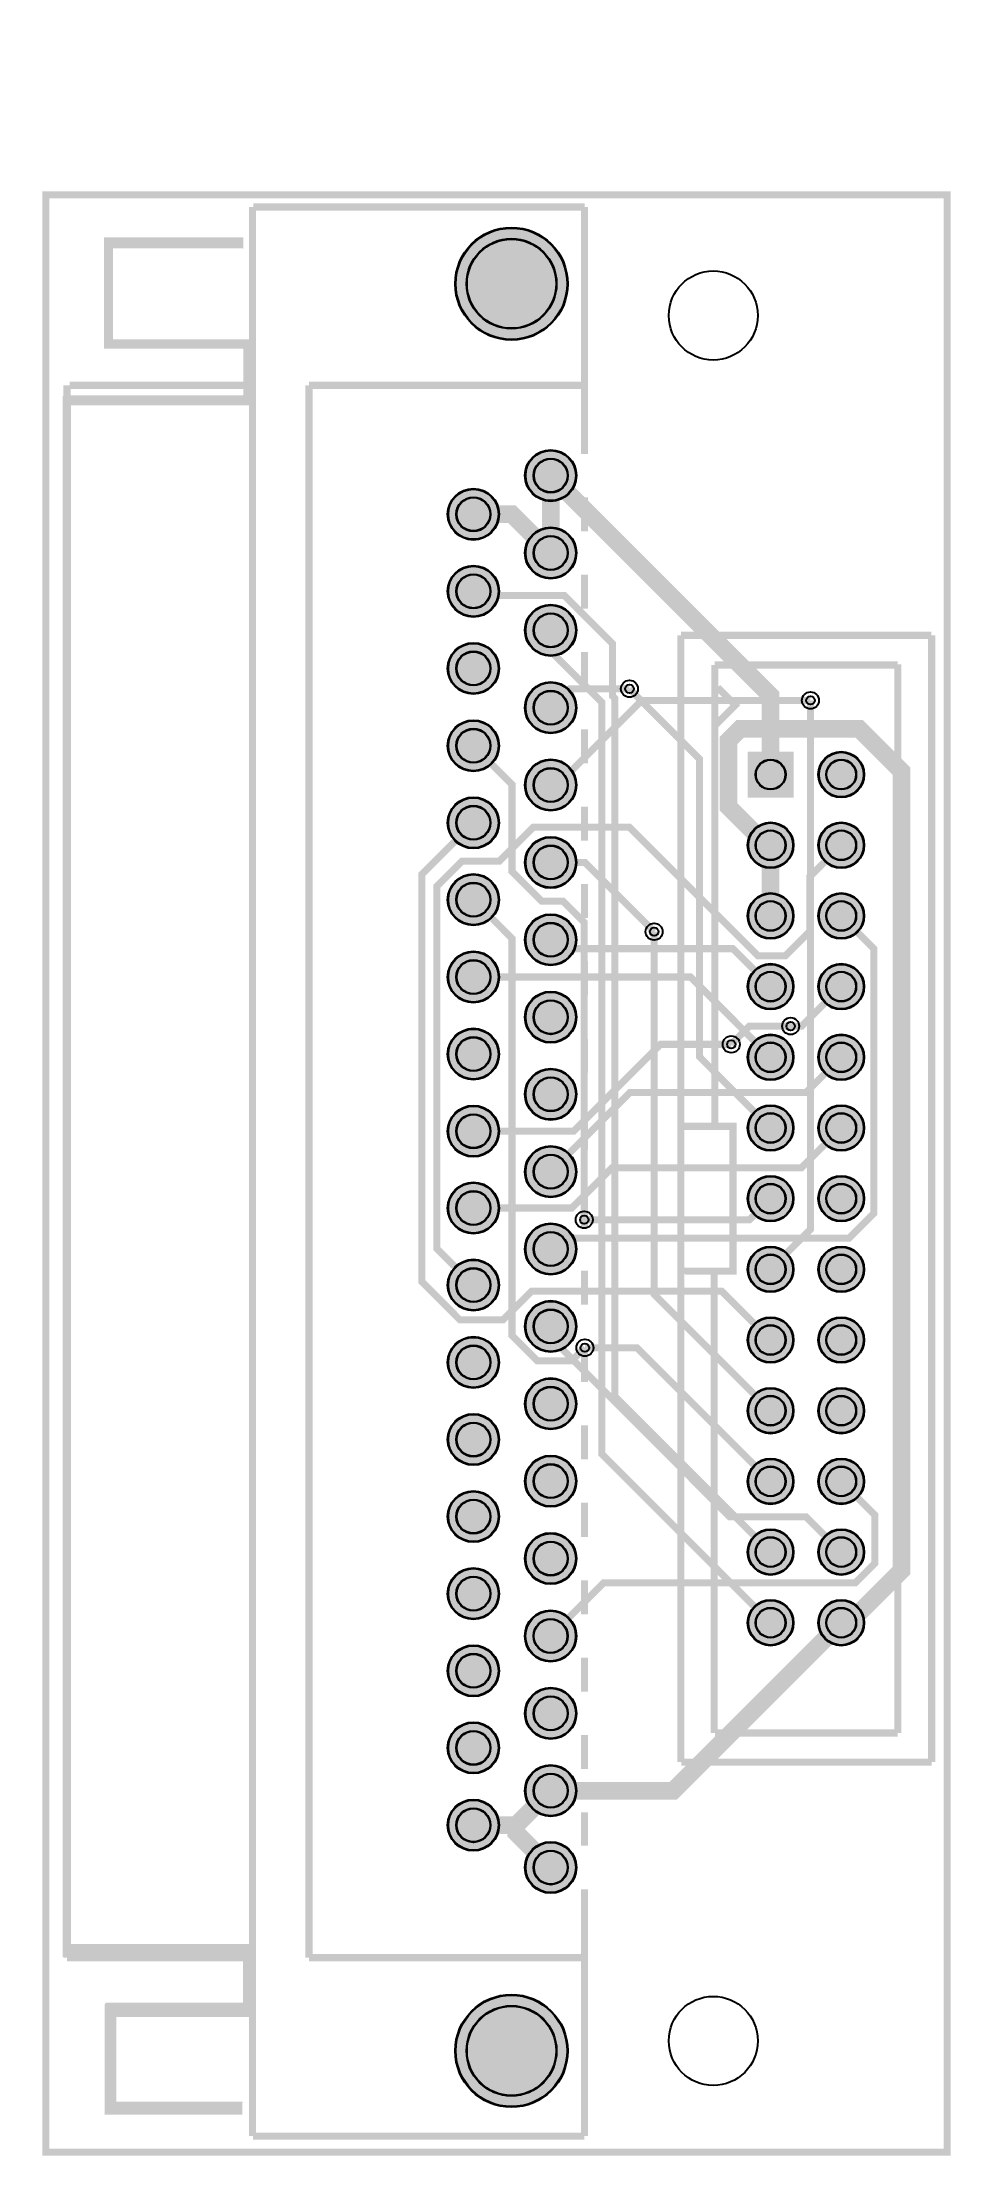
# Model space of a CAD drawing. Header units: millimetres. Extents: x -0.1 to 32.5, y -0.1 to 75.8.
import ezdxf

# ---------------------------------------------------------------- set-up
doc = ezdxf.new("R2010")
doc.units = ezdxf.units.MM
for name, color, linetype, true_color in [('BoardOutLine', 7, 'Continuous', 0xff00ff), ('BottomLayer', 7, 'Continuous', 0x0000ff), ('BottomSolderMaskLayer', 7, 'Continuous', 0xaa00ff), ('Document', 7, 'Continuous', 0xffffff), ('Hole', 7, 'Continuous', 0x222222), ('Multi-Layer', 7, 'Continuous', 0xc0c0c0), ('TopLayer', 7, 'Continuous', 0xff0000), ('TopSilkLayer', 7, 'Continuous', 0xffcc00), ('TopSolderMaskLayer', 7, 'Continuous', 0x800080)]:
    doc.layers.add(name, color=color, linetype=linetype, true_color=true_color)

msp = doc.modelspace()

# ---------------------------------------------------------------- hatches: boundary and pattern name
at = {"layer": 'BottomSolderMaskLayer'}
for points in [[(14.71831343662683, 67.14071628143267, 1), (18.76911353822703, 67.14071628143267, 1)], [(17.228524257048583, 60.24790449580905, 1), (19.079324358648783, 60.24790449580905, 1)], [(14.44874269748542, 58.858013716027585, 1), (16.29954279908562, 58.858013716027585, 1)], [(17.228524257048583, 57.46659893319793, 1), (19.079324358648783, 57.46659893319793, 1)], [(14.44874269748542, 56.089408178816484, 1), (16.29954279908562, 56.089408178816484, 1)], [(17.228524257048583, 54.687833375666855, 1), (19.079324358648783, 54.687833375666855, 1)], [(14.44874269748542, 53.31826263652533, 1), (16.29954279908562, 53.31826263652533, 1)], [(17.228524257048583, 51.90652781305573, 1), (19.079324358648783, 51.90652781305573, 1)], [(14.44874269748542, 50.53949707899426, 1), (16.29954279908562, 50.53949707899426, 1)], [(26.8858521717043, 50.33009906019822), (26.8858521717043, 48.679298958598), (25.235052070104075, 48.679298958598), (25.235052070104075, 50.33009906019822)], [(27.775057150114332, 49.50469900939811, 1), (29.425857251714536, 49.50469900939811, 1)], [(17.228524257048583, 49.12776225552466, 1), (19.079324358648783, 49.12776225552466, 1)], [(14.44874269748542, 47.77089154178316, 1), (16.29954279908562, 47.77089154178316, 1)], [(17.228524257048583, 46.34645669291342, 1), (19.079324358648783, 46.34645669291342, 1)], [(25.2350520701042, 46.96469392938798, 1), (26.885852171704403, 46.96469392938798, 1)], [(27.775057150114332, 46.96469392938798, 1), (29.425857251714536, 46.96469392938798, 1)], [(14.44874269748542, 45.00736601473204, 1), (16.29954279908562, 45.00736601473204, 1)], [(25.2350520701042, 44.42468884937773, 1), (26.885852171704403, 44.42468884937773, 1)], [(27.775057150114332, 44.42468884937773, 1), (29.425857251714536, 44.42468884937773, 1)], [(17.228524257048583, 43.56769113538235, 1), (19.079324358648783, 43.56769113538235, 1)], [(14.44874269748542, 42.22860045720097, 1), (16.29954279908562, 42.22860045720097, 1)], [(25.2350520701042, 41.8846837693676, 1), (26.885852171704403, 41.8846837693676, 1)], [(27.775057150114332, 41.8846837693676, 1), (29.425857251714536, 41.8846837693676, 1)], [(17.228524257048583, 40.78638557277122, 1), (19.079324358648783, 40.78638557277122, 1)], [(14.44874269748542, 39.45999491998998, 1), (16.29954279908562, 39.45999491998998, 1)], [(25.2350520701042, 39.344678689357465, 1), (26.885852171704403, 39.344678689357465, 1)], [(27.775057150114332, 39.344678689357465, 1), (29.425857251714536, 39.344678689357465, 1)], [(17.228524257048583, 38.015240030480186, 1), (19.079324358648783, 38.015240030480186, 1)], [(14.44874269748542, 36.68884937769883, 1), (16.29954279908562, 36.68884937769883, 1)], [(25.2350520701042, 36.80467360934733, 1), (26.885852171704403, 36.80467360934733, 1)], [(27.775057150114332, 36.80467360934733, 1), (29.425857251714536, 36.80467360934733, 1)], [(17.228524257048583, 35.23393446786895, 1), (19.079324358648783, 35.23393446786895, 1)], [(25.2350520701042, 34.26466852933709, 1), (26.885852171704403, 34.26466852933709, 1)], [(27.775057150114332, 34.26466852933709, 1), (29.425857251714536, 34.26466852933709, 1)], [(14.44874269748542, 33.927863855727765, 1), (16.29954279908562, 33.927863855727765, 1)], [(17.228524257048583, 32.45516891033799, 1), (19.079324358648783, 32.45516891033799, 1)], [(14.44874269748542, 31.159258318516663, 1), (16.29954279908562, 31.159258318516663, 1)], [(25.2350520701042, 31.724663449326954, 1), (26.885852171704403, 31.724663449326954, 1)], [(27.775057150114332, 31.724663449326954, 1), (29.425857251714536, 31.724663449326954, 1)], [(17.228524257048583, 29.67386334772675, 1), (19.079324358648783, 29.67386334772675, 1)], [(25.2350520701042, 29.18465836931682, 1), (26.885852171704403, 29.18465836931682, 1)], [(27.775057150114332, 29.18465836931682, 1), (29.425857251714536, 29.18465836931682, 1)], [(14.44874269748542, 28.38049276098559, 1), (16.29954279908562, 28.38049276098559, 1)], [(17.228524257048583, 26.895097790195678, 1), (19.079324358648783, 26.895097790195678, 1)], [(25.2350520701042, 26.64465328930669, 1), (26.885852171704403, 26.64465328930669, 1)], [(27.775057150114332, 26.64465328930669, 1), (29.425857251714536, 26.64465328930669, 1)], [(14.44874269748542, 25.609347218694552, 1), (16.29954279908562, 25.609347218694552, 1)], [(17.228524257048583, 24.113792227584554, 1), (19.079324358648783, 24.113792227584554, 1)], [(25.2350520701042, 24.104648209296442, 1), (26.885852171704403, 24.104648209296442, 1)], [(27.775057150114332, 24.104648209296442, 1), (29.425857251714536, 24.104648209296442, 1)], [(14.44874269748542, 22.84074168148345, 1), (16.29954279908562, 22.84074168148345, 1)], [(17.228524257048583, 21.332486664973317, 1), (19.079324358648783, 21.332486664973317, 1)], [(25.2350520701042, 21.56464312928631, 1), (26.885852171704403, 21.56464312928631, 1)], [(27.775057150114332, 21.56464312928631, 1), (29.425857251714536, 21.56464312928631, 1)], [(14.44874269748542, 20.069596139192413, 1), (16.29954279908562, 20.069596139192413, 1)], [(25.2350520701042, 19.024638049276177, 1), (26.885852171704403, 19.024638049276177, 1)], [(27.775057150114332, 19.024638049276177, 1), (29.425857251714536, 19.024638049276177, 1)], [(17.22598425196842, 18.54864109728237, 1), (19.07678435356862, 18.54864109728237, 1)], [(14.44874269748542, 17.29845059690126, 1), (16.29954279908562, 17.29845059690126, 1)], [(17.228524257048583, 15.769875539751183, 1), (19.079324358648783, 15.769875539751183, 1)], [(14.44874269748542, 14.52984505969016, 1), (16.29954279908562, 14.52984505969016, 1)], [(17.228524257048583, 12.99110998222011, 1), (19.079324358648783, 12.99110998222011, 1)], [(14.44874269748542, 11.751079502159087, 1), (16.29954279908562, 11.751079502159087, 1)], [(17.228524257048583, 10.230124460249044, 1), (19.079324358648783, 10.230124460249044, 1)], [(14.71831343662683, 3.6416052832106516, 1), (18.76911353822703, 3.6416052832106516, 1)]]:
    msp.add_hatch(color=256, dxfattribs=at).paths.add_polyline_path(points)
at = {"layer": 'Document'}
msp.add_hatch(color=256, dxfattribs=at).paths.add_polyline_path([(7.064135128270209, 1.3511049022098405), (2.1341122682244986, 1.3511049022098405), (2.1141224282448547, 1.3311150622301966), (2.1141224282448547, 5.321082042164221), (2.1641351282703454, 5.371094742189598), (7.074117348234722, 5.371094742189598), (7.094132588265211, 5.391109982219973), (7.094132588265211, 7.021107442214998), (0.6241554483108303, 7.021107442214998), (0.6041402082803415, 7.001092202184509), (0.6041402082803415, 63.09113538227075), (0.6441198882396293, 63.13111506223015), (7.094157988315828, 63.13111506223015), (7.1041402082803415, 63.14109728219455), (7.1041402082803415, 64.81109982219971), (2.1141478282956996, 64.81109982219971), (2.094132588265211, 64.8311150622302), (2.094132588265211, 68.81109982219982), (7.1041402082803415, 68.81109982219982), (7.1041402082803415, 68.44109728219462), (7.1341376682753435, 68.41109982219973), (2.4141224282448093, 68.41109982219973), (2.4141224282448093, 65.14109728219466), (7.404114808229679, 65.14109728219466), (7.404114808229679, 62.771094742189575), (0.9041402082805234, 62.771094742189575), (0.9041402082805234, 7.501092202184509), (0.9241300482601673, 7.481102362204865), (7.564135128270209, 7.481102362204865), (7.564135128270209, 4.861112522225085), (2.554127508254851, 4.861112522225085), (2.5341376682754344, 4.881102362204729), (2.5341376682754344, 1.8410972821945961), (2.554127508254851, 1.8211074422149522), (7.074117348234722, 1.8211074422149522)])
at = {"layer": 'Multi-Layer'}
for points in [[(14.74371348742693, 67.14071628143267, 1), (18.74371348742693, 67.14071628143267, 1)], [(17.253924307848685, 60.24790449580905, 1), (19.053924307848682, 60.24790449580905, 1)], [(14.474142748285521, 58.858013716027585, 1), (16.27414274828552, 58.858013716027585, 1)], [(17.253924307848685, 57.46659893319793, 1), (19.053924307848682, 57.46659893319793, 1)], [(14.474142748285521, 56.089408178816484, 1), (16.27414274828552, 56.089408178816484, 1)], [(17.253924307848685, 54.687833375666855, 1), (19.053924307848682, 54.687833375666855, 1)], [(14.474142748285521, 53.31826263652533, 1), (16.27414274828552, 53.31826263652533, 1)], [(17.253924307848685, 51.90652781305573, 1), (19.053924307848682, 51.90652781305573, 1)], [(14.474142748285521, 50.53949707899426, 1), (16.27414274828552, 50.53949707899426, 1)], [(26.860452120904256, 50.30469900939818), (26.860452120904256, 48.70469900939804), (25.260452120904347, 48.70469900939804), (25.260452120904347, 50.30469900939818)], [(27.800457200914433, 49.50469900939811, 1), (29.400457200914435, 49.50469900939811, 1)], [(17.253924307848685, 49.12776225552466, 1), (19.053924307848682, 49.12776225552466, 1)], [(14.474142748285521, 47.77089154178316, 1), (16.27414274828552, 47.77089154178316, 1)], [(17.253924307848685, 46.34645669291342, 1), (19.053924307848682, 46.34645669291342, 1)], [(25.2604521209043, 46.96469392938798, 1), (26.860452120904302, 46.96469392938798, 1)], [(27.800457200914433, 46.96469392938798, 1), (29.400457200914435, 46.96469392938798, 1)], [(14.474142748285521, 45.00736601473204, 1), (16.27414274828552, 45.00736601473204, 1)], [(25.2604521209043, 44.42468884937773, 1), (26.860452120904302, 44.42468884937773, 1)], [(27.800457200914433, 44.42468884937773, 1), (29.400457200914435, 44.42468884937773, 1)], [(17.253924307848685, 43.56769113538235, 1), (19.053924307848682, 43.56769113538235, 1)], [(14.474142748285521, 42.22860045720097, 1), (16.27414274828552, 42.22860045720097, 1)], [(25.2604521209043, 41.8846837693676, 1), (26.860452120904302, 41.8846837693676, 1)], [(27.800457200914433, 41.8846837693676, 1), (29.400457200914435, 41.8846837693676, 1)], [(17.253924307848685, 40.78638557277122, 1), (19.053924307848682, 40.78638557277122, 1)], [(14.474142748285521, 39.45999491998998, 1), (16.27414274828552, 39.45999491998998, 1)], [(25.2604521209043, 39.344678689357465, 1), (26.860452120904302, 39.344678689357465, 1)], [(27.800457200914433, 39.344678689357465, 1), (29.400457200914435, 39.344678689357465, 1)], [(17.253924307848685, 38.015240030480186, 1), (19.053924307848682, 38.015240030480186, 1)], [(14.474142748285521, 36.68884937769883, 1), (16.27414274828552, 36.68884937769883, 1)], [(25.2604521209043, 36.80467360934733, 1), (26.860452120904302, 36.80467360934733, 1)], [(27.800457200914433, 36.80467360934733, 1), (29.400457200914435, 36.80467360934733, 1)], [(17.253924307848685, 35.23393446786895, 1), (19.053924307848682, 35.23393446786895, 1)], [(25.2604521209043, 34.26466852933709, 1), (26.860452120904302, 34.26466852933709, 1)], [(27.800457200914433, 34.26466852933709, 1), (29.400457200914435, 34.26466852933709, 1)], [(14.474142748285521, 33.927863855727765, 1), (16.27414274828552, 33.927863855727765, 1)], [(17.253924307848685, 32.45516891033799, 1), (19.053924307848682, 32.45516891033799, 1)], [(14.474142748285521, 31.159258318516663, 1), (16.27414274828552, 31.159258318516663, 1)], [(25.2604521209043, 31.724663449326954, 1), (26.860452120904302, 31.724663449326954, 1)], [(27.800457200914433, 31.724663449326954, 1), (29.400457200914435, 31.724663449326954, 1)], [(17.253924307848685, 29.67386334772675, 1), (19.053924307848682, 29.67386334772675, 1)], [(25.2604521209043, 29.18465836931682, 1), (26.860452120904302, 29.18465836931682, 1)], [(27.800457200914433, 29.18465836931682, 1), (29.400457200914435, 29.18465836931682, 1)], [(14.474142748285521, 28.38049276098559, 1), (16.27414274828552, 28.38049276098559, 1)], [(17.253924307848685, 26.895097790195678, 1), (19.053924307848682, 26.895097790195678, 1)], [(25.2604521209043, 26.64465328930669, 1), (26.860452120904302, 26.64465328930669, 1)], [(27.800457200914433, 26.64465328930669, 1), (29.400457200914435, 26.64465328930669, 1)], [(14.474142748285521, 25.609347218694552, 1), (16.27414274828552, 25.609347218694552, 1)], [(17.253924307848685, 24.113792227584554, 1), (19.053924307848682, 24.113792227584554, 1)], [(25.2604521209043, 24.104648209296442, 1), (26.860452120904302, 24.104648209296442, 1)], [(27.800457200914433, 24.104648209296442, 1), (29.400457200914435, 24.104648209296442, 1)], [(14.474142748285521, 22.84074168148345, 1), (16.27414274828552, 22.84074168148345, 1)], [(17.253924307848685, 21.332486664973317, 1), (19.053924307848682, 21.332486664973317, 1)], [(25.2604521209043, 21.56464312928631, 1), (26.860452120904302, 21.56464312928631, 1)], [(27.800457200914433, 21.56464312928631, 1), (29.400457200914435, 21.56464312928631, 1)], [(14.474142748285521, 20.069596139192413, 1), (16.27414274828552, 20.069596139192413, 1)], [(25.2604521209043, 19.024638049276177, 1), (26.860452120904302, 19.024638049276177, 1)], [(27.800457200914433, 19.024638049276177, 1), (29.400457200914435, 19.024638049276177, 1)], [(17.25138430276852, 18.54864109728237, 1), (19.05138430276852, 18.54864109728237, 1)], [(14.474142748285521, 17.29845059690126, 1), (16.27414274828552, 17.29845059690126, 1)], [(17.253924307848685, 15.769875539751183, 1), (19.053924307848682, 15.769875539751183, 1)], [(14.474142748285521, 14.52984505969016, 1), (16.27414274828552, 14.52984505969016, 1)], [(17.253924307848685, 12.99110998222011, 1), (19.053924307848682, 12.99110998222011, 1)], [(14.474142748285521, 11.751079502159087, 1), (16.27414274828552, 11.751079502159087, 1)], [(17.253924307848685, 10.230124460249044, 1), (19.053924307848682, 10.230124460249044, 1)], [(14.74371348742693, 3.6416052832106516, 1), (18.74371348742693, 3.6416052832106516, 1)]]:
    msp.add_hatch(color=256, dxfattribs=at).paths.add_polyline_path(points)
at = {"layer": 'TopSolderMaskLayer'}
for points in [[(14.71831343662683, 67.14071628143267, 1), (18.76911353822703, 67.14071628143267, 1)], [(17.228524257048583, 60.24790449580905, 1), (19.079324358648783, 60.24790449580905, 1)], [(14.44874269748542, 58.858013716027585, 1), (16.29954279908562, 58.858013716027585, 1)], [(17.228524257048583, 57.46659893319793, 1), (19.079324358648783, 57.46659893319793, 1)], [(14.44874269748542, 56.089408178816484, 1), (16.29954279908562, 56.089408178816484, 1)], [(17.228524257048583, 54.687833375666855, 1), (19.079324358648783, 54.687833375666855, 1)], [(14.44874269748542, 53.31826263652533, 1), (16.29954279908562, 53.31826263652533, 1)], [(17.228524257048583, 51.90652781305573, 1), (19.079324358648783, 51.90652781305573, 1)], [(14.44874269748542, 50.53949707899426, 1), (16.29954279908562, 50.53949707899426, 1)], [(26.8858521717043, 50.33009906019822), (26.8858521717043, 48.679298958598), (25.235052070104075, 48.679298958598), (25.235052070104075, 50.33009906019822)], [(27.775057150114332, 49.50469900939811, 1), (29.425857251714536, 49.50469900939811, 1)], [(17.228524257048583, 49.12776225552466, 1), (19.079324358648783, 49.12776225552466, 1)], [(14.44874269748542, 47.77089154178316, 1), (16.29954279908562, 47.77089154178316, 1)], [(17.228524257048583, 46.34645669291342, 1), (19.079324358648783, 46.34645669291342, 1)], [(25.2350520701042, 46.96469392938798, 1), (26.885852171704403, 46.96469392938798, 1)], [(27.775057150114332, 46.96469392938798, 1), (29.425857251714536, 46.96469392938798, 1)], [(14.44874269748542, 45.00736601473204, 1), (16.29954279908562, 45.00736601473204, 1)], [(25.2350520701042, 44.42468884937773, 1), (26.885852171704403, 44.42468884937773, 1)], [(27.775057150114332, 44.42468884937773, 1), (29.425857251714536, 44.42468884937773, 1)], [(17.228524257048583, 43.56769113538235, 1), (19.079324358648783, 43.56769113538235, 1)], [(14.44874269748542, 42.22860045720097, 1), (16.29954279908562, 42.22860045720097, 1)], [(25.2350520701042, 41.8846837693676, 1), (26.885852171704403, 41.8846837693676, 1)], [(27.775057150114332, 41.8846837693676, 1), (29.425857251714536, 41.8846837693676, 1)], [(17.228524257048583, 40.78638557277122, 1), (19.079324358648783, 40.78638557277122, 1)], [(14.44874269748542, 39.45999491998998, 1), (16.29954279908562, 39.45999491998998, 1)], [(25.2350520701042, 39.344678689357465, 1), (26.885852171704403, 39.344678689357465, 1)], [(27.775057150114332, 39.344678689357465, 1), (29.425857251714536, 39.344678689357465, 1)], [(17.228524257048583, 38.015240030480186, 1), (19.079324358648783, 38.015240030480186, 1)], [(14.44874269748542, 36.68884937769883, 1), (16.29954279908562, 36.68884937769883, 1)], [(25.2350520701042, 36.80467360934733, 1), (26.885852171704403, 36.80467360934733, 1)], [(27.775057150114332, 36.80467360934733, 1), (29.425857251714536, 36.80467360934733, 1)], [(17.228524257048583, 35.23393446786895, 1), (19.079324358648783, 35.23393446786895, 1)], [(25.2350520701042, 34.26466852933709, 1), (26.885852171704403, 34.26466852933709, 1)], [(27.775057150114332, 34.26466852933709, 1), (29.425857251714536, 34.26466852933709, 1)], [(14.44874269748542, 33.927863855727765, 1), (16.29954279908562, 33.927863855727765, 1)], [(17.228524257048583, 32.45516891033799, 1), (19.079324358648783, 32.45516891033799, 1)], [(14.44874269748542, 31.159258318516663, 1), (16.29954279908562, 31.159258318516663, 1)], [(25.2350520701042, 31.724663449326954, 1), (26.885852171704403, 31.724663449326954, 1)], [(27.775057150114332, 31.724663449326954, 1), (29.425857251714536, 31.724663449326954, 1)], [(17.228524257048583, 29.67386334772675, 1), (19.079324358648783, 29.67386334772675, 1)], [(25.2350520701042, 29.18465836931682, 1), (26.885852171704403, 29.18465836931682, 1)], [(27.775057150114332, 29.18465836931682, 1), (29.425857251714536, 29.18465836931682, 1)], [(14.44874269748542, 28.38049276098559, 1), (16.29954279908562, 28.38049276098559, 1)], [(17.228524257048583, 26.895097790195678, 1), (19.079324358648783, 26.895097790195678, 1)], [(25.2350520701042, 26.64465328930669, 1), (26.885852171704403, 26.64465328930669, 1)], [(27.775057150114332, 26.64465328930669, 1), (29.425857251714536, 26.64465328930669, 1)], [(14.44874269748542, 25.609347218694552, 1), (16.29954279908562, 25.609347218694552, 1)], [(17.228524257048583, 24.113792227584554, 1), (19.079324358648783, 24.113792227584554, 1)], [(25.2350520701042, 24.104648209296442, 1), (26.885852171704403, 24.104648209296442, 1)], [(27.775057150114332, 24.104648209296442, 1), (29.425857251714536, 24.104648209296442, 1)], [(14.44874269748542, 22.84074168148345, 1), (16.29954279908562, 22.84074168148345, 1)], [(17.228524257048583, 21.332486664973317, 1), (19.079324358648783, 21.332486664973317, 1)], [(25.2350520701042, 21.56464312928631, 1), (26.885852171704403, 21.56464312928631, 1)], [(27.775057150114332, 21.56464312928631, 1), (29.425857251714536, 21.56464312928631, 1)], [(14.44874269748542, 20.069596139192413, 1), (16.29954279908562, 20.069596139192413, 1)], [(25.2350520701042, 19.024638049276177, 1), (26.885852171704403, 19.024638049276177, 1)], [(27.775057150114332, 19.024638049276177, 1), (29.425857251714536, 19.024638049276177, 1)], [(17.22598425196842, 18.54864109728237, 1), (19.07678435356862, 18.54864109728237, 1)], [(14.44874269748542, 17.29845059690126, 1), (16.29954279908562, 17.29845059690126, 1)], [(17.228524257048583, 15.769875539751183, 1), (19.079324358648783, 15.769875539751183, 1)], [(14.44874269748542, 14.52984505969016, 1), (16.29954279908562, 14.52984505969016, 1)], [(17.228524257048583, 12.99110998222011, 1), (19.079324358648783, 12.99110998222011, 1)], [(14.44874269748542, 11.751079502159087, 1), (16.29954279908562, 11.751079502159087, 1)], [(17.228524257048583, 10.230124460249044, 1), (19.079324358648783, 10.230124460249044, 1)], [(14.71831343662683, 3.6416052832106516, 1), (18.76911353822703, 3.6416052832106516, 1)]]:
    msp.add_hatch(color=256, dxfattribs=at).paths.add_polyline_path(points)

# ---------------------------------------------------------------- linework, layer by layer
at = {"layer": 'BoardOutLine', "const_width": 0.25400050800101603}
msp.add_lwpolyline([(0, 70.33274066548142), (32.41046482092952, 70.33274066548142), (32.41046482092952, 0), (0, 0), (0, 70.33274066548142)], close=True, dxfattribs=at)
at = {"layer": 'BottomLayer'}
for points, const_width in [([(15.374117348234677, 58.858013716027585), (16.762484124968296, 58.858013716027585), (18.15389890779784, 57.46659893319793)], 0.63500127000254), ([(20.984988569977077, 52.58699517399043), (18.834366268732538, 52.58699517399043), (18.15389890779784, 51.90652781305573)], 0.25400050800101603), ([(18.15389890779784, 49.12776225552466), (18.39088138176271, 49.12776225552466), (21.43253746507503, 52.16941833883675), (27.493243586487324, 52.16941833883675)], 0.25400050800101603), ([(26.060426720853457, 46.96469392938798), (25.9275844551687, 46.96469392938798), (24.548869697739292, 48.343408686817384), (24.548869697739292, 50.73609347218701), (24.95654051308111, 51.1437642875286), (29.244831089662284, 51.1437642875286), (30.761468122936094, 49.62712725425456), (30.761468122936094, 20.896367792735646), (28.88973837947674, 19.024638049276177), (28.60043180086359, 19.024638049276177)], 0.63500127000254), ([(26.060426720853457, 29.18465836931682), (24.30401320802639, 30.941071882143888), (17.47343154686314, 30.941071882143888), (16.447269494538887, 29.91490982981975), (14.882372364744697, 29.91490982981975), (13.518389636779375, 31.278892557785184), (13.518389636779375, 45.91516383032774), (15.374117348234677, 47.77089154178316)], 0.25400050800101603), ([(28.60043180086359, 46.96469392938798), (27.47317754635492, 45.83743967487942), (27.47317754635492, 43.877825755651656), (26.586969773939472, 42.9916179832361), (25.605257810515695, 42.9916179832361), (20.986258572517045, 47.61061722123452), (17.52372364744747, 47.61061722123452), (16.302235204470435, 46.3891287782576), (14.962382524764962, 46.3891287782576), (14.064236728473588, 45.490982981966), (14.064236728473588, 32.46913893827798), (15.374117348234677, 31.159258318516663)], 0.25400050800101603), ([(21.87195834391673, 43.85852171704357), (19.384023368046655, 46.34645669291342), (18.15389890779784, 46.34645669291342)], 0.25400050800101603), ([(18.15389890779784, 32.45516891033799), (18.548361696723305, 32.849631699263455), (28.880086360172754, 32.849631699263455), (29.772390144780275, 33.74193548387109), (29.772390144780275, 43.252730505461045), (28.60043180086359, 44.42468884937773)], 0.25400050800101603), ([(18.15389890779784, 43.56769113538235), (18.474701549403107, 43.24688849377708), (24.69822199644409, 43.24688849377708), (26.060426720853457, 41.8846837693676)], 0.25400050800101603), ([(26.060426720853457, 39.344678689357465), (23.176504953009953, 42.22860045720097), (15.374117348234677, 42.22860045720097)], 0.25400050800101603), ([(28.60043180086359, 41.8846837693676), (27.179552959105877, 40.463804927609885), (26.781280162560506, 40.463804927609885)], 0.25400050800101603), ([(15.374117348234677, 36.68884937769883), (18.981432562865166, 36.68884937769883), (22.10233680467354, 39.80975361950732), (24.647421894843774, 39.80975361950732)], 0.25400050800101603), ([(28.60043180086359, 39.344678689357465), (27.33042926085841, 38.0746761493524), (20.99464058928129, 38.0746761493524), (18.15389890779784, 35.23393446786895)], 0.25400050800101603), ([(28.60043180086359, 36.80467360934733), (27.167360934721955, 35.371602743205585), (20.358877317754605, 35.371602743205585), (18.91513843027701, 33.927863855727765), (15.374117348234677, 33.927863855727765)], 0.25400050800101603), ([(26.060426720853457, 34.26466852933709), (25.304267208534384, 33.50850901701813), (19.360655321310787, 33.50850901701813)], 0.25400050800101603), ([(18.15389890779784, 29.67386334772675), (18.15389890779784, 29.271018542037154), (24.590271780543617, 22.834645669291376), (27.33042926085841, 22.834645669291376), (28.60043180086359, 21.56464312928631)], 0.25400050800101603), ([(19.381991363982706, 28.9077978155957), (21.2572771145542, 28.9077978155957), (26.060426720853457, 24.104648209296442)], 0.25400050800101603), ([(28.60043180086359, 24.104648209296442), (29.808966217932266, 22.896113792227652), (29.808966217932266, 21.156464312928733), (29.1102108204218, 20.45770891541781), (20.060426720853457, 20.45770891541781), (18.151358902717675, 18.54864109728237)], 0.25400050800101603), ([(28.60043180086359, 19.024638049276177), (22.56690373380752, 12.99110998222011), (18.15389890779784, 12.99110998222011)], 0.63500127000254), ([(16.913868427736816, 11.751079502159087), (18.15389890779784, 12.99110998222011)], 0.63500127000254), ([(15.374117348234677, 11.751079502159087), (16.913868427736816, 11.751079502159087)], 0.63500127000254), ([(16.913868427736816, 11.751079502159087), (16.913868427736816, 11.470154940309953), (18.15389890779784, 10.230124460249044)], 0.63500127000254)]:
    msp.add_lwpolyline(points, dxfattribs=dict(at, const_width=const_width))
at = {"layer": 'BottomSolderMaskLayer'}
for centre, radius in [((16.74371348742693, 67.14071628143267), 2.0254000508001018), ((16.744831089662284, 67.14198628397264), 1.6203200406400815), ((18.153924307848683, 60.24790449580905), 0.9254000508001016), ((18.153924307848683, 60.2479298958599), 0.6168811334038439), ((15.374142748285522, 58.858013716027585), 0.9254000508001016), ((15.374142748285522, 58.85803911607832), 0.6168811334038439), ((18.153924307848683, 57.46659893319793), 0.9254000508001016), ((18.153924307848683, 57.466624333248774), 0.6168811334038439), ((15.374142748285522, 56.089408178816484), 0.9254000508001016), ((15.374142748285522, 56.08943357886733), 0.6168811334038439), ((18.153924307848683, 54.687833375666855), 0.9254000508001016), ((18.153924307848683, 54.6878587757177), 0.6168811334038439), ((15.374142748285522, 53.31826263652533), 0.9254000508001016), ((15.374142748285522, 53.318288036576064), 0.6168811334038439), ((18.153924307848683, 51.90652781305573), 0.9254000508001016), ((18.153924307848683, 51.90655321310646), 0.6168811334038439), ((15.374142748285522, 50.53949707899426), 0.9254000508001016), ((15.374142748285522, 50.53952247904499), 0.6168811334038439), ((28.600457200914434, 49.50469900939811), 0.8254000508001016), ((18.153924307848683, 49.12776225552466), 0.9254000508001016), ((18.153924307848683, 49.12778765557539), 0.6168811334038439), ((26.0604521209043, 49.50469900939811), 0.5416622317115601), ((28.600457200914434, 49.50469900939811), 0.5416622317115601), ((15.374142748285522, 47.77089154178316), 0.9254000508001016), ((15.374142748285522, 47.770916941834), 0.6168811334038439), ((18.153924307848683, 46.34645669291342), 0.9254000508001016), ((26.0604521209043, 46.96469392938798), 0.8254000508001016), ((26.0604521209043, 46.96469392938798), 0.5416622317115601), ((28.600457200914434, 46.96469392938798), 0.8254000508001016), ((28.600457200914434, 46.96469392938798), 0.5416622317115601), ((18.153924307848683, 46.346482092964266), 0.6168811334038439), ((15.374142748285522, 45.00736601473204), 0.9254000508001016), ((15.374142748285522, 45.00739141478289), 0.6168811334038439), ((26.0604521209043, 44.42468884937773), 0.8254000508001016), ((26.0604521209043, 44.42468884937773), 0.5416622317115601), ((28.600457200914434, 44.42468884937773), 0.8254000508001016), ((28.600457200914434, 44.42468884937773), 0.5416622317115601), ((18.153924307848683, 43.56769113538235), 0.9254000508001016), ((18.153924307848683, 43.56771653543319), 0.6168811334038439), ((15.374142748285522, 42.22860045720097), 0.9254000508001016), ((15.374142748285522, 42.228625857251814), 0.6168811334038439), ((26.0604521209043, 41.8846837693676), 0.8254000508001016), ((28.600457200914434, 41.8846837693676), 0.8254000508001016), ((26.0604521209043, 41.8846837693676), 0.5416622317115601), ((28.600457200914434, 41.8846837693676), 0.5416622317115601), ((18.153924307848683, 40.78638557277122), 0.9254000508001016), ((18.153924307848683, 40.78641097282207), 0.6168811334038439), ((15.374142748285522, 39.45999491998998), 0.9254000508001016), ((15.374142748285522, 39.46002032004071), 0.6168811334038439), ((26.0604521209043, 39.344678689357465), 0.8254000508001016), ((26.0604521209043, 39.344678689357465), 0.5416622317115601), ((28.600457200914434, 39.344678689357465), 0.8254000508001016), ((28.600457200914434, 39.344678689357465), 0.5416622317115601), ((18.153924307848683, 38.015240030480186), 0.9254000508001016), ((18.153924307848683, 38.01526543053092), 0.6168811334038439), ((15.374142748285522, 36.68884937769883), 0.9254000508001016), ((15.374142748285522, 36.688874777749675), 0.6168811334038439), ((26.0604521209043, 36.80467360934733), 0.8254000508001016), ((26.0604521209043, 36.80467360934733), 0.5416622317115601), ((28.600457200914434, 36.80467360934733), 0.8254000508001016), ((28.600457200914434, 36.80467360934733), 0.5416622317115601), ((18.153924307848683, 35.23393446786895), 0.9254000508001016), ((18.153924307848683, 35.23395986791979), 0.6168811334038439), ((26.0604521209043, 34.26466852933709), 0.8254000508001016), ((28.600457200914434, 34.26466852933709), 0.8254000508001016), ((15.374142748285522, 33.927863855727765), 0.9254000508001016), ((15.374142748285522, 33.92788925577861), 0.6168811334038439), ((26.0604521209043, 34.26466852933709), 0.5416622317115601), ((28.600457200914434, 34.26466852933709), 0.5416622317115601), ((18.153924307848683, 32.45516891033799), 0.9254000508001016), ((18.153924307848683, 32.45519431038872), 0.6168811334038439), ((15.374142748285522, 31.159258318516663), 0.9254000508001016), ((26.0604521209043, 31.724663449326954), 0.8254000508001016), ((26.0604521209043, 31.724663449326954), 0.5416622317115601), ((28.600457200914434, 31.724663449326954), 0.8254000508001016), ((28.600457200914434, 31.724663449326954), 0.5416622317115601), ((15.374142748285522, 31.159283718567508), 0.6168811334038439), ((18.153924307848683, 29.67386334772675), 0.9254000508001016), ((18.153924307848683, 29.673888747777596), 0.6168811334038439), ((26.0604521209043, 29.18465836931682), 0.8254000508001016), ((26.0604521209043, 29.18465836931682), 0.5416622317115601), ((28.600457200914434, 29.18465836931682), 0.8254000508001016), ((28.600457200914434, 29.18465836931682), 0.5416622317115601), ((15.374142748285522, 28.38049276098559), 0.9254000508001016), ((15.374142748285522, 28.380518161036434), 0.6168811334038439), ((18.153924307848683, 26.895097790195678), 0.9254000508001016), ((18.153924307848683, 26.895123190246522), 0.6168811334038439), ((26.0604521209043, 26.64465328930669), 0.8254000508001016), ((28.600457200914434, 26.64465328930669), 0.8254000508001016), ((26.0604521209043, 26.64465328930669), 0.5416622317115601), ((28.600457200914434, 26.64465328930669), 0.5416622317115601), ((15.374142748285522, 25.609347218694552), 0.9254000508001016), ((15.374142748285522, 25.609372618745397), 0.6168811334038439), ((18.153924307848683, 24.113792227584554), 0.9254000508001016), ((18.153924307848683, 24.113817627635285), 0.6168811334038439), ((26.0604521209043, 24.104648209296442), 0.8254000508001016), ((26.0604521209043, 24.104648209296442), 0.5416622317115601), ((28.600457200914434, 24.104648209296442), 0.8254000508001016), ((28.600457200914434, 24.104648209296442), 0.5416622317115601), ((15.374142748285522, 22.84074168148345), 0.9254000508001016), ((15.374142748285522, 22.840767081534295), 0.6168811334038439), ((18.153924307848683, 21.332486664973317), 0.9254000508001016), ((26.0604521209043, 21.56464312928631), 0.8254000508001016), ((26.0604521209043, 21.56464312928631), 0.5416622317115601), ((28.600457200914434, 21.56464312928631), 0.8254000508001016), ((28.600457200914434, 21.56464312928631), 0.5416622317115601), ((18.153924307848683, 21.33251206502416), 0.6168811334038439), ((15.374142748285522, 20.069596139192413), 0.9254000508001016), ((15.374142748285522, 20.069621539243144), 0.6168811334038439), ((26.0604521209043, 19.024638049276177), 0.8254000508001016), ((28.600457200914434, 19.024638049276177), 0.8254000508001016), ((18.15138430276852, 18.54864109728237), 0.9254000508001016), ((18.15138430276852, 18.5486664973331), 0.6168811334038439), ((26.0604521209043, 19.024638049276177), 0.5416622317115601), ((28.600457200914434, 19.024638049276177), 0.5416622317115601), ((15.374142748285522, 17.29845059690126), 0.9254000508001016), ((15.374142748285522, 17.298475996952106), 0.6168811334038439), ((18.153924307848683, 15.769875539751183), 0.9254000508001016), ((18.153924307848683, 15.769900939801914), 0.6168811334038439), ((15.374142748285522, 14.52984505969016), 0.9254000508001016), ((15.374142748285522, 14.529870459741005), 0.6168811334038439), ((18.153924307848683, 12.99110998222011), 0.9254000508001016), ((18.153924307848683, 12.99113538227084), 0.6168811334038439), ((15.374142748285522, 11.751079502159087), 0.9254000508001016), ((15.374142748285522, 11.751104902209818), 0.6168811334038439), ((18.153924307848683, 10.230124460249044), 0.9254000508001016), ((18.153924307848683, 10.230149860299775), 0.6168811334038439), ((16.74371348742693, 3.6416052832106516), 2.0254000508001018), ((16.74480568961144, 3.641859283718645), 1.6203200406400815)]:
    msp.add_circle(centre, radius, dxfattribs=at)
at = {"layer": 'Hole'}
for centre in [(20.98501397002792, 52.58699517399043), (27.49326898653794, 52.16941833883675), (21.871983743967576, 43.85852171704357), (26.781305562611124, 40.463804927609885), (24.64744729489462, 39.80975361950732), (19.360680721361405, 33.50850901701813), (19.38201676403355, 28.9077978155957)]:
    msp.add_circle(centre, 0.15250190500381003, dxfattribs=at)
at = {"layer": 'Multi-Layer'}
for centre, radius in [((16.74371348742693, 67.14071628143267), 2), ((16.744831089662284, 67.14198628397264), 1.6), ((24, 66.00000000000011), 1.6), ((18.153924307848683, 60.24790449580905), 0.9000000000000001), ((18.153924307848683, 60.2479298958599), 0.5999491998983999), ((15.374142748285522, 58.858013716027585), 0.9000000000000001), ((15.374142748285522, 58.85803911607832), 0.5999491998983999), ((18.153924307848683, 57.46659893319793), 0.9000000000000001), ((18.153924307848683, 57.466624333248774), 0.5999491998983999), ((15.374142748285522, 56.089408178816484), 0.9000000000000001), ((15.374142748285522, 56.08943357886733), 0.5999491998983999), ((18.153924307848683, 54.687833375666855), 0.9000000000000001), ((18.153924307848683, 54.6878587757177), 0.5999491998983999), ((15.374142748285522, 53.31826263652533), 0.9000000000000001), ((15.374142748285522, 53.318288036576064), 0.5999491998983999), ((18.153924307848683, 51.90652781305573), 0.9000000000000001), ((18.153924307848683, 51.90655321310646), 0.5999491998983999), ((20.98501397002792, 52.58699517399043), 0.30500381000762006), ((27.49326898653794, 52.16941833883675), 0.30500381000762006), ((15.374142748285522, 50.53949707899426), 0.9000000000000001), ((15.374142748285522, 50.53952247904499), 0.5999491998983999), ((28.600457200914434, 49.50469900939811), 0.8), ((18.153924307848683, 49.12776225552466), 0.9000000000000001), ((18.153924307848683, 49.12778765557539), 0.5999491998983999), ((26.0604521209043, 49.50469900939811), 0.5249936499873), ((28.600457200914434, 49.50469900939811), 0.5249936499873), ((15.374142748285522, 47.77089154178316), 0.9000000000000001), ((15.374142748285522, 47.770916941834), 0.5999491998983999), ((18.153924307848683, 46.34645669291342), 0.9000000000000001), ((26.0604521209043, 46.96469392938798), 0.8), ((26.0604521209043, 46.96469392938798), 0.5249936499873), ((28.600457200914434, 46.96469392938798), 0.8), ((28.600457200914434, 46.96469392938798), 0.5249936499873), ((18.153924307848683, 46.346482092964266), 0.5999491998983999), ((15.374142748285522, 45.00736601473204), 0.9000000000000001), ((15.374142748285522, 45.00739141478289), 0.5999491998983999), ((26.0604521209043, 44.42468884937773), 0.8), ((26.0604521209043, 44.42468884937773), 0.5249936499873), ((28.600457200914434, 44.42468884937773), 0.8), ((28.600457200914434, 44.42468884937773), 0.5249936499873), ((18.153924307848683, 43.56769113538235), 0.9000000000000001), ((18.153924307848683, 43.56771653543319), 0.5999491998983999), ((21.871983743967576, 43.85852171704357), 0.30500381000762006), ((15.374142748285522, 42.22860045720097), 0.9000000000000001), ((15.374142748285522, 42.228625857251814), 0.5999491998983999), ((26.0604521209043, 41.8846837693676), 0.8), ((28.600457200914434, 41.8846837693676), 0.8), ((26.0604521209043, 41.8846837693676), 0.5249936499873), ((28.600457200914434, 41.8846837693676), 0.5249936499873), ((18.153924307848683, 40.78638557277122), 0.9000000000000001), ((18.153924307848683, 40.78641097282207), 0.5999491998983999), ((15.374142748285522, 39.45999491998998), 0.9000000000000001), ((26.781305562611124, 40.463804927609885), 0.30500381000762006), ((15.374142748285522, 39.46002032004071), 0.5999491998983999), ((24.64744729489462, 39.80975361950732), 0.30500381000762006), ((26.0604521209043, 39.344678689357465), 0.8), ((26.0604521209043, 39.344678689357465), 0.5249936499873), ((28.600457200914434, 39.344678689357465), 0.8), ((28.600457200914434, 39.344678689357465), 0.5249936499873), ((18.153924307848683, 38.015240030480186), 0.9000000000000001), ((18.153924307848683, 38.01526543053092), 0.5999491998983999), ((15.374142748285522, 36.68884937769883), 0.9000000000000001), ((15.374142748285522, 36.688874777749675), 0.5999491998983999), ((26.0604521209043, 36.80467360934733), 0.8), ((26.0604521209043, 36.80467360934733), 0.5249936499873), ((28.600457200914434, 36.80467360934733), 0.8), ((28.600457200914434, 36.80467360934733), 0.5249936499873), ((18.153924307848683, 35.23393446786895), 0.9000000000000001), ((18.153924307848683, 35.23395986791979), 0.5999491998983999), ((26.0604521209043, 34.26466852933709), 0.8), ((28.600457200914434, 34.26466852933709), 0.8), ((15.374142748285522, 33.927863855727765), 0.9000000000000001), ((15.374142748285522, 33.92788925577861), 0.5999491998983999), ((26.0604521209043, 34.26466852933709), 0.5249936499873), ((28.600457200914434, 34.26466852933709), 0.5249936499873), ((19.360680721361405, 33.50850901701813), 0.30500381000762006), ((18.153924307848683, 32.45516891033799), 0.9000000000000001), ((18.153924307848683, 32.45519431038872), 0.5999491998983999), ((15.374142748285522, 31.159258318516663), 0.9000000000000001), ((26.0604521209043, 31.724663449326954), 0.8), ((26.0604521209043, 31.724663449326954), 0.5249936499873), ((28.600457200914434, 31.724663449326954), 0.8), ((28.600457200914434, 31.724663449326954), 0.5249936499873), ((15.374142748285522, 31.159283718567508), 0.5999491998983999), ((18.153924307848683, 29.67386334772675), 0.9000000000000001), ((18.153924307848683, 29.673888747777596), 0.5999491998983999), ((26.0604521209043, 29.18465836931682), 0.8), ((26.0604521209043, 29.18465836931682), 0.5249936499873), ((28.600457200914434, 29.18465836931682), 0.8), ((28.600457200914434, 29.18465836931682), 0.5249936499873), ((15.374142748285522, 28.38049276098559), 0.9000000000000001), ((15.374142748285522, 28.380518161036434), 0.5999491998983999), ((19.38201676403355, 28.9077978155957), 0.30500381000762006), ((18.153924307848683, 26.895097790195678), 0.9000000000000001), ((18.153924307848683, 26.895123190246522), 0.5999491998983999), ((26.0604521209043, 26.64465328930669), 0.8), ((28.600457200914434, 26.64465328930669), 0.8), ((26.0604521209043, 26.64465328930669), 0.5249936499873), ((28.600457200914434, 26.64465328930669), 0.5249936499873), ((15.374142748285522, 25.609347218694552), 0.9000000000000001), ((15.374142748285522, 25.609372618745397), 0.5999491998983999), ((18.153924307848683, 24.113792227584554), 0.9000000000000001), ((18.153924307848683, 24.113817627635285), 0.5999491998983999), ((26.0604521209043, 24.104648209296442), 0.8), ((26.0604521209043, 24.104648209296442), 0.5249936499873), ((28.600457200914434, 24.104648209296442), 0.8), ((28.600457200914434, 24.104648209296442), 0.5249936499873), ((15.374142748285522, 22.84074168148345), 0.9000000000000001), ((15.374142748285522, 22.840767081534295), 0.5999491998983999), ((18.153924307848683, 21.332486664973317), 0.9000000000000001), ((26.0604521209043, 21.56464312928631), 0.8), ((26.0604521209043, 21.56464312928631), 0.5249936499873), ((28.600457200914434, 21.56464312928631), 0.8), ((28.600457200914434, 21.56464312928631), 0.5249936499873), ((18.153924307848683, 21.33251206502416), 0.5999491998983999), ((15.374142748285522, 20.069596139192413), 0.9000000000000001), ((15.374142748285522, 20.069621539243144), 0.5999491998983999), ((26.0604521209043, 19.024638049276177), 0.8), ((28.600457200914434, 19.024638049276177), 0.8), ((18.15138430276852, 18.54864109728237), 0.9000000000000001), ((18.15138430276852, 18.5486664973331), 0.5999491998983999), ((26.0604521209043, 19.024638049276177), 0.5249936499873), ((28.600457200914434, 19.024638049276177), 0.5249936499873), ((15.374142748285522, 17.29845059690126), 0.9000000000000001), ((15.374142748285522, 17.298475996952106), 0.5999491998983999), ((18.153924307848683, 15.769875539751183), 0.9000000000000001), ((18.153924307848683, 15.769900939801914), 0.5999491998983999), ((15.374142748285522, 14.52984505969016), 0.9000000000000001), ((15.374142748285522, 14.529870459741005), 0.5999491998983999), ((18.153924307848683, 12.99110998222011), 0.9000000000000001), ((18.153924307848683, 12.99113538227084), 0.5999491998983999), ((15.374142748285522, 11.751079502159087), 0.9000000000000001), ((15.374142748285522, 11.751104902209818), 0.5999491998983999), ((18.153924307848683, 10.230124460249044), 0.9000000000000001), ((18.153924307848683, 10.230149860299775), 0.5999491998983999), ((16.74371348742693, 3.6416052832106516), 2), ((24, 4.000000000000114), 1.6), ((16.74480568961144, 3.641859283718645), 1.6)]:
    msp.add_circle(centre, radius, dxfattribs=at)
at = {"layer": 'TopLayer'}
for points, const_width in [([(26.060426720853457, 49.50469900939811), (26.060426720853457, 52.341376682753435), (18.15389890779784, 60.24790449580905)], 0.63500127000254), ([(18.15389890779784, 60.24790449580905), (18.15389890779784, 57.46659893319793)], 0.63500127000254), ([(15.374117348234677, 56.089408178816484), (15.528803657607341, 55.93472186944382), (18.64335788671565, 55.93472186944382), (20.373355346710696, 54.204724409448886), (20.373355346710696, 52.3337566675134), (20.46200152400297, 52.24511049022112), (20.46200152400297, 27.163068326136795), (26.060426720853457, 21.56464312928631)], 0.25400050800101603), ([(18.15389890779784, 54.687833375666855), (18.15389890779784, 53.9400558801118), (19.993624587249087, 52.10033020066044), (19.993624587249087, 25.091440182880547), (26.060426720853457, 19.024638049276177)], 0.25400050800101603), ([(26.060426720853457, 36.80467360934733), (23.5021336042671, 39.362966725933575), (23.5021336042671, 50.06985013970029), (20.984988569977077, 52.58699517399043)], 0.25400050800101603), ([(26.060426720853457, 31.724663449326954), (27.493243586487324, 33.15748031496071), (27.493243586487324, 52.16941833883675)], 0.25400050800101603), ([(15.374117348234677, 50.53949707899426), (16.76350012700027, 49.150114300228665), (16.76350012700027, 46.019812039624185), (17.826238252476514, 44.95707391414794), (18.593573787147534, 44.95707391414794), (19.360655321310787, 44.1899923799848), (19.360655321310787, 33.50850901701813)], 0.25400050800101603), ([(26.060426720853457, 44.42468884937773), (26.060426720853457, 46.96469392938798)], 0.63500127000254), ([(15.374117348234677, 45.00736601473204), (16.76350012700027, 43.61798323596656), (16.76350012700027, 29.3472186944374), (17.670281940563882, 28.440436880873904), (18.914630429260797, 28.440436880873904), (19.381991363982706, 28.9077978155957)], 0.25400050800101603), ([(26.060426720853457, 26.64465328930669), (21.87195834391673, 30.8331216662433), (21.87195834391673, 43.85852171704357)], 0.25400050800101603), ([(26.781280162560506, 40.463804927609885), (25.301473202946454, 40.463804927609885), (24.647421894843774, 39.80975361950732)], 0.25400050800101603)]:
    msp.add_lwpolyline(points, dxfattribs=dict(at, const_width=const_width))
at = {"layer": 'TopSilkLayer', "const_width": 0.25400050800101603}
for points in [[(7.433274066548165, 0.5801371602743757), (7.433274066548165, 69.89997459994936)], [(7.4624587249174965, 69.89997459994936), (19.3727711455424, 69.89997459994936)], [(19.3727711455424, 69.89997459994936), (19.3727711455424, 61.02712725425465)], [(0.7631953263905871, 6.99006858013729), (0.7631953263905871, 63.48999237998487)], [(0.8632969265938755, 63.48999237998487), (7.363373126746183, 63.48999237998487)], [(9.463220726441477, 6.99006858013729), (9.463220726441477, 63.48999237998487)], [(9.463220726441477, 63.48999237998487), (19.362915925831885, 63.48999237998487)], [(19.3727711455424, 59.46875793751599), (19.3727711455424, 58.24577089154184)], [(19.3727711455424, 56.68747777495571), (19.3727711455424, 55.46700533401065)], [(19.3727711455424, 53.908661417322946), (19.3727711455424, 52.685725171450486)], [(22.834645669291376, 54.508509017018014), (22.834645669291376, 14.019634239268612)], [(22.834645669291376, 54.508509017018014), (31.834645669291376, 54.508509017018014)], [(31.851663703327404, 54.5100330200662), (31.851663703327404, 14.019634239268612)], [(24.05384810769624, 53.44170688341387), (24.05384810769624, 40.69088138176289), (24.05384810769624, 36.86466852933711)], [(24.05384810769624, 53.44170688341387), (30.62382524765053, 53.44170688341387)], [(30.63246126492254, 53.467106934213916), (30.63246126492254, 15.062636525273206)], [(24.155448310896645, 52.62890525781063), (24.79044958089912, 51.99390398780815), (24.104648209296556, 51.30810261620525), (24.079248158496284, 51.30810261620525)], [(19.3727711455424, 51.12735585471171), (19.3727711455424, 49.9069596139193)], [(19.3727711455424, 48.34861569723148), (19.3727711455424, 47.12567945135902)], [(19.3727711455424, 45.56731013462036), (19.3727711455424, 44.346863093726256)], [(19.3727711455424, 42.788569977140014), (19.3727711455424, 41.56558293116598)], [(19.3727711455424, 40.007213614427314), (19.3727711455424, 38.79443738887494)], [(19.3727711455424, 37.23609347218701), (19.3727711455424, 36.01315722631455)], [(24.683058166116325, 36.86466852933711), (24.70845821691637, 36.86466852933711), (24.70845821691637, 31.65765811531628), (22.93045466090939, 31.65765811531628), (22.90505461010912, 31.632258064516236)], [(24.70845821691637, 36.86466852933711), (22.93045466090939, 36.86466852933711)], [(19.3727711455424, 34.454787909575884), (19.3727711455424, 33.234340868681784)], [(19.3727711455424, 31.676047752095542), (19.3727711455424, 30.453060706121505)], [(24.028448056896195, 31.65765811531628), (24.028448056896195, 20.015240030480186), (24.028448056896195, 15.062636525273206)], [(19.3727711455424, 28.894691389382842), (19.3727711455424, 27.674295148590318)], [(19.3727711455424, 26.115951231902613), (19.3727711455424, 24.89301498603004)], [(19.3727711455424, 23.334645669291376), (19.3727711455424, 22.111709423418915)], [(19.3727711455424, 20.553365506731097), (19.3727711455424, 19.325146050292233)], [(19.3727711455424, 17.77218694437397), (19.3727711455424, 16.549072898145937)], [(30.63246126492254, 15.062636525273206), (24.06248412496825, 15.062636525273206)], [(19.3727711455424, 14.99070358140716), (19.3727711455424, 13.77030734061475)], [(31.851663703327404, 14.019634239268612), (22.851663703327404, 14.019634239268612)], [(19.3727711455424, 12.211963423926932), (19.3727711455424, 11.009296418592953)], [(19.3727711455424, 9.450952501905022), (19.3727711455424, 0.5801371602743757)], [(0.762458724917451, 6.99006858013729), (7.262534925069758, 6.99006858013729)], [(9.463220726441477, 6.99006858013729), (19.373025146050168, 6.99006858013729)], [(7.452857505714974, 0.5801371602743757), (19.36322072644134, 0.5801371602743757)]]:
    msp.add_lwpolyline(points, dxfattribs=at)
at = {"layer": 'TopSolderMaskLayer'}
for centre, radius in [((16.74371348742693, 67.14071628143267), 2.0254000508001018), ((16.744831089662284, 67.14198628397264), 1.6203200406400815), ((18.153924307848683, 60.24790449580905), 0.9254000508001016), ((18.153924307848683, 60.2479298958599), 0.6168811334038439), ((15.374142748285522, 58.858013716027585), 0.9254000508001016), ((15.374142748285522, 58.85803911607832), 0.6168811334038439), ((18.153924307848683, 57.46659893319793), 0.9254000508001016), ((18.153924307848683, 57.466624333248774), 0.6168811334038439), ((15.374142748285522, 56.089408178816484), 0.9254000508001016), ((15.374142748285522, 56.08943357886733), 0.6168811334038439), ((18.153924307848683, 54.687833375666855), 0.9254000508001016), ((18.153924307848683, 54.6878587757177), 0.6168811334038439), ((15.374142748285522, 53.31826263652533), 0.9254000508001016), ((15.374142748285522, 53.318288036576064), 0.6168811334038439), ((18.153924307848683, 51.90652781305573), 0.9254000508001016), ((18.153924307848683, 51.90655321310646), 0.6168811334038439), ((15.374142748285522, 50.53949707899426), 0.9254000508001016), ((15.374142748285522, 50.53952247904499), 0.6168811334038439), ((28.600457200914434, 49.50469900939811), 0.8254000508001016), ((18.153924307848683, 49.12776225552466), 0.9254000508001016), ((18.153924307848683, 49.12778765557539), 0.6168811334038439), ((26.0604521209043, 49.50469900939811), 0.5416622317115601), ((28.600457200914434, 49.50469900939811), 0.5416622317115601), ((15.374142748285522, 47.77089154178316), 0.9254000508001016), ((15.374142748285522, 47.770916941834), 0.6168811334038439), ((18.153924307848683, 46.34645669291342), 0.9254000508001016), ((26.0604521209043, 46.96469392938798), 0.8254000508001016), ((26.0604521209043, 46.96469392938798), 0.5416622317115601), ((28.600457200914434, 46.96469392938798), 0.8254000508001016), ((28.600457200914434, 46.96469392938798), 0.5416622317115601), ((18.153924307848683, 46.346482092964266), 0.6168811334038439), ((15.374142748285522, 45.00736601473204), 0.9254000508001016), ((15.374142748285522, 45.00739141478289), 0.6168811334038439), ((26.0604521209043, 44.42468884937773), 0.8254000508001016), ((26.0604521209043, 44.42468884937773), 0.5416622317115601), ((28.600457200914434, 44.42468884937773), 0.8254000508001016), ((28.600457200914434, 44.42468884937773), 0.5416622317115601), ((18.153924307848683, 43.56769113538235), 0.9254000508001016), ((18.153924307848683, 43.56771653543319), 0.6168811334038439), ((15.374142748285522, 42.22860045720097), 0.9254000508001016), ((15.374142748285522, 42.228625857251814), 0.6168811334038439), ((26.0604521209043, 41.8846837693676), 0.8254000508001016), ((28.600457200914434, 41.8846837693676), 0.8254000508001016), ((26.0604521209043, 41.8846837693676), 0.5416622317115601), ((28.600457200914434, 41.8846837693676), 0.5416622317115601), ((18.153924307848683, 40.78638557277122), 0.9254000508001016), ((18.153924307848683, 40.78641097282207), 0.6168811334038439), ((15.374142748285522, 39.45999491998998), 0.9254000508001016), ((15.374142748285522, 39.46002032004071), 0.6168811334038439), ((26.0604521209043, 39.344678689357465), 0.8254000508001016), ((26.0604521209043, 39.344678689357465), 0.5416622317115601), ((28.600457200914434, 39.344678689357465), 0.8254000508001016), ((28.600457200914434, 39.344678689357465), 0.5416622317115601), ((18.153924307848683, 38.015240030480186), 0.9254000508001016), ((18.153924307848683, 38.01526543053092), 0.6168811334038439), ((15.374142748285522, 36.68884937769883), 0.9254000508001016), ((15.374142748285522, 36.688874777749675), 0.6168811334038439), ((26.0604521209043, 36.80467360934733), 0.8254000508001016), ((26.0604521209043, 36.80467360934733), 0.5416622317115601), ((28.600457200914434, 36.80467360934733), 0.8254000508001016), ((28.600457200914434, 36.80467360934733), 0.5416622317115601), ((18.153924307848683, 35.23393446786895), 0.9254000508001016), ((18.153924307848683, 35.23395986791979), 0.6168811334038439), ((26.0604521209043, 34.26466852933709), 0.8254000508001016), ((28.600457200914434, 34.26466852933709), 0.8254000508001016), ((15.374142748285522, 33.927863855727765), 0.9254000508001016), ((15.374142748285522, 33.92788925577861), 0.6168811334038439), ((26.0604521209043, 34.26466852933709), 0.5416622317115601), ((28.600457200914434, 34.26466852933709), 0.5416622317115601), ((18.153924307848683, 32.45516891033799), 0.9254000508001016), ((18.153924307848683, 32.45519431038872), 0.6168811334038439), ((15.374142748285522, 31.159258318516663), 0.9254000508001016), ((26.0604521209043, 31.724663449326954), 0.8254000508001016), ((26.0604521209043, 31.724663449326954), 0.5416622317115601), ((28.600457200914434, 31.724663449326954), 0.8254000508001016), ((28.600457200914434, 31.724663449326954), 0.5416622317115601), ((15.374142748285522, 31.159283718567508), 0.6168811334038439), ((18.153924307848683, 29.67386334772675), 0.9254000508001016), ((18.153924307848683, 29.673888747777596), 0.6168811334038439), ((26.0604521209043, 29.18465836931682), 0.8254000508001016), ((26.0604521209043, 29.18465836931682), 0.5416622317115601), ((28.600457200914434, 29.18465836931682), 0.8254000508001016), ((28.600457200914434, 29.18465836931682), 0.5416622317115601), ((15.374142748285522, 28.38049276098559), 0.9254000508001016), ((15.374142748285522, 28.380518161036434), 0.6168811334038439), ((18.153924307848683, 26.895097790195678), 0.9254000508001016), ((18.153924307848683, 26.895123190246522), 0.6168811334038439), ((26.0604521209043, 26.64465328930669), 0.8254000508001016), ((28.600457200914434, 26.64465328930669), 0.8254000508001016), ((26.0604521209043, 26.64465328930669), 0.5416622317115601), ((28.600457200914434, 26.64465328930669), 0.5416622317115601), ((15.374142748285522, 25.609347218694552), 0.9254000508001016), ((15.374142748285522, 25.609372618745397), 0.6168811334038439), ((18.153924307848683, 24.113792227584554), 0.9254000508001016), ((18.153924307848683, 24.113817627635285), 0.6168811334038439), ((26.0604521209043, 24.104648209296442), 0.8254000508001016), ((26.0604521209043, 24.104648209296442), 0.5416622317115601), ((28.600457200914434, 24.104648209296442), 0.8254000508001016), ((28.600457200914434, 24.104648209296442), 0.5416622317115601), ((15.374142748285522, 22.84074168148345), 0.9254000508001016), ((15.374142748285522, 22.840767081534295), 0.6168811334038439), ((18.153924307848683, 21.332486664973317), 0.9254000508001016), ((26.0604521209043, 21.56464312928631), 0.8254000508001016), ((26.0604521209043, 21.56464312928631), 0.5416622317115601), ((28.600457200914434, 21.56464312928631), 0.8254000508001016), ((28.600457200914434, 21.56464312928631), 0.5416622317115601), ((18.153924307848683, 21.33251206502416), 0.6168811334038439), ((15.374142748285522, 20.069596139192413), 0.9254000508001016), ((15.374142748285522, 20.069621539243144), 0.6168811334038439), ((26.0604521209043, 19.024638049276177), 0.8254000508001016), ((28.600457200914434, 19.024638049276177), 0.8254000508001016), ((18.15138430276852, 18.54864109728237), 0.9254000508001016), ((18.15138430276852, 18.5486664973331), 0.6168811334038439), ((26.0604521209043, 19.024638049276177), 0.5416622317115601), ((28.600457200914434, 19.024638049276177), 0.5416622317115601), ((15.374142748285522, 17.29845059690126), 0.9254000508001016), ((15.374142748285522, 17.298475996952106), 0.6168811334038439), ((18.153924307848683, 15.769875539751183), 0.9254000508001016), ((18.153924307848683, 15.769900939801914), 0.6168811334038439), ((15.374142748285522, 14.52984505969016), 0.9254000508001016), ((15.374142748285522, 14.529870459741005), 0.6168811334038439), ((18.153924307848683, 12.99110998222011), 0.9254000508001016), ((18.153924307848683, 12.99113538227084), 0.6168811334038439), ((15.374142748285522, 11.751079502159087), 0.9254000508001016), ((15.374142748285522, 11.751104902209818), 0.6168811334038439), ((18.153924307848683, 10.230124460249044), 0.9254000508001016), ((18.153924307848683, 10.230149860299775), 0.6168811334038439), ((16.74371348742693, 3.6416052832106516), 2.0254000508001018), ((16.74480568961144, 3.641859283718645), 1.6203200406400815)]:
    msp.add_circle(centre, radius, dxfattribs=at)

doc.saveas('drawing.dxf')
